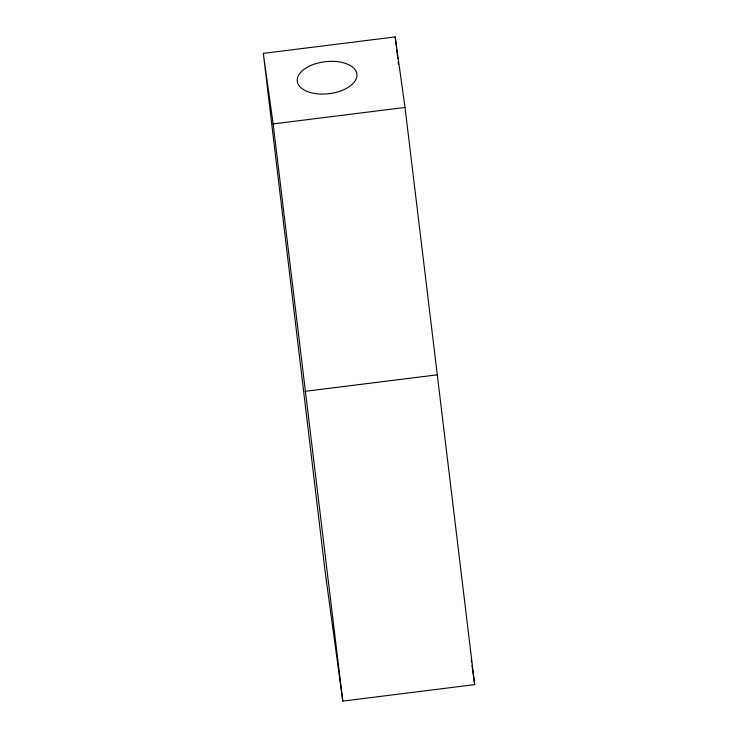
<?xml version="1.0" encoding="UTF-8"?>
<svg xmlns="http://www.w3.org/2000/svg" width="738" height="738" viewBox="0 0 738 738"><rect width="100%" height="100%" fill="white"/><g stroke="black" fill="none" stroke-linecap="round" stroke-linejoin="round"><path stroke-width="1.11" d="M263.318 53.376L395.199 36.9L405.014 107.444L474.682 684.624L342.801 701.1L325.2 572.19L263.318 53.376L273.134 123.919L342.801 701.1M273.134 123.919L405.014 107.444M305.025 391.343L436.905 374.867M471.213 659.707L471.527 661.977M471.997 665.372L474.682 684.624M395.199 36.9L396.426 47.186M396.703 49.474L397.791 58.625M398.197 62.047L398.474 64.335M307.359 91.53A30.037 16.098 -6.8 0 0 356.389 78.394A30.037 16.098 -6.8 0 0 317.497 63.2A30.037 16.098 -6.8 0 0 307.359 91.53"/></g></svg>
